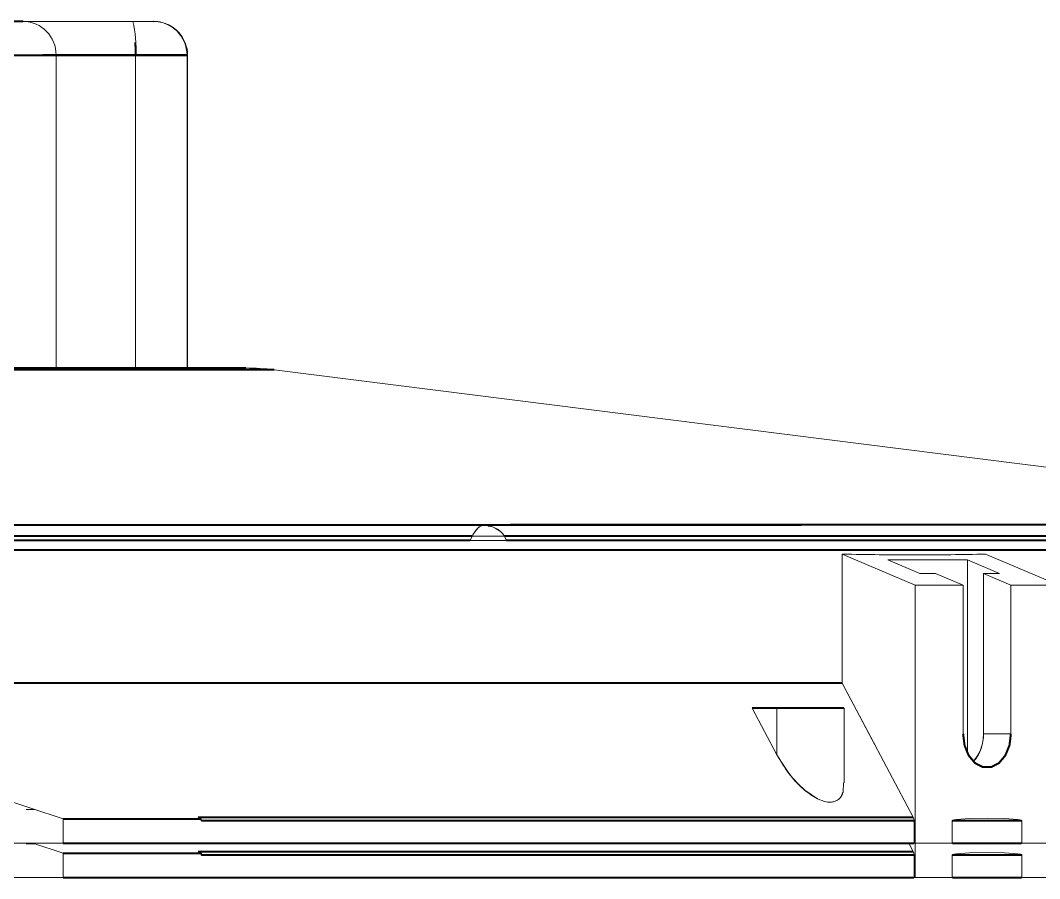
# Model space of a CAD drawing. Header units: millimetres. Extents: x -16985 to -606, y 2122 to 9380.
# Drawn here: x -1915.1 to -1824.6, y 7667 to 7743.2 of the extents above; entities that cross this region are included whole.
import ezdxf

# ---------------------------------------------------------------- set-up
doc = ezdxf.new("R2010")
doc.units = ezdxf.units.MM
doc.linetypes.add('K5LT_THIN', pattern=[0])

msp = doc.modelspace()

# ---------------------------------------------------------------- linework, layer by layer
at = {"color": 7, "linetype": 'K5LT_THIN', "lineweight": 18}
for p, q in [((-1914.797, 7743.12), (-1916.914, 7743.12)), ((-1916.914, 7743.12), (-1914.796, 7743.12)), ((-1905.084, 7743.121), (-1914.797, 7743.12)), ((-1914.257, 7743.12), (-1914.797, 7743.12)), ((-1914.796, 7743.12), (-1905.084, 7743.121)), ((-1914.796, 7743.12), (-1914.257, 7743.121)), ((-1914.257, 7743.121), (-1913.476, 7743.121)), ((-1913.476, 7743.12), (-1914.257, 7743.12)), ((-1912.471, 7743.121), (-1913.476, 7743.12)), ((-1913.476, 7743.121), (-1912.471, 7743.121)), ((-1911.266, 7743.121), (-1912.471, 7743.121)), ((-1912.471, 7743.121), (-1911.266, 7743.121)), ((-1909.89, 7743.121), (-1911.266, 7743.121)), ((-1911.266, 7743.121), (-1909.89, 7743.121)), ((-1908.377, 7743.121), (-1909.89, 7743.121)), ((-1909.89, 7743.121), (-1908.377, 7743.121)), ((-1906.762, 7743.121), (-1908.377, 7743.121)), ((-1908.377, 7743.121), (-1906.762, 7743.121)), ((-1905.084, 7743.121), (-1906.762, 7743.121)), ((-1906.762, 7743.121), (-1905.084, 7743.121)), ((-1903.26, 7743.122), (-1905.084, 7743.121)), ((-1905.084, 7743.121), (-1903.26, 7743.122)), ((-1905.084, 7743.121), (-1904.39, 7743.121)), ((-1904.39, 7743.121), (-1905.084, 7743.121)), ((-1904.39, 7743.121), (-1903.808, 7743.121)), ((-1903.808, 7743.121), (-1904.39, 7743.121)), ((-1903.808, 7743.121), (-1903.414, 7743.122)), ((-1903.414, 7743.121), (-1903.808, 7743.121)), ((-1903.414, 7743.122), (-1903.26, 7743.122)), ((-1903.26, 7743.122), (-1903.414, 7743.121)), ((-1904.822, 7740.121), (-1911.886, 7740.121)), ((-1911.883, 7712.335), (-1911.886, 7740.121)), ((-1911.886, 7740.121), (-1904.822, 7740.121)), ((-1904.822, 7740.121), (-1900.261, 7740.122)), ((-1900.261, 7740.122), (-1904.822, 7740.121)), ((-1904.822, 7740.121), (-1904.82, 7712.336)), ((-1900.259, 7712.336), (-1900.261, 7740.122)), ((-1900.261, 7740.122), (-1900.221, 7740.122)), ((-1900.218, 7712.336), (-1900.221, 7740.122)), ((-1914.125, 7712.335), (-1917.28, 7712.335)), ((-1917.28, 7712.335), (-1914.125, 7712.335)), ((-1915.308, 7712.335), (-1910.745, 7712.335)), ((-1911.883, 7712.335), (-1914.125, 7712.335)), ((-1911.491, 7712.335), (-1911.883, 7712.335)), ((-1911.883, 7712.335), (-1911.491, 7712.335)), ((-1910.745, 7712.336), (-1911.819, 7712.336)), ((-1911.491, 7712.335), (-1910.923, 7712.336)), ((-1910.923, 7712.335), (-1911.491, 7712.335)), ((-1910.923, 7712.336), (-1910.192, 7712.336)), ((-1910.192, 7712.335), (-1910.923, 7712.335)), ((-1910.745, 7712.335), (-1906.697, 7712.336)), ((-1907.765, 7712.336), (-1910.745, 7712.336)), ((-1909.316, 7712.336), (-1910.192, 7712.335)), ((-1910.192, 7712.336), (-1909.315, 7712.336)), ((-1908.315, 7712.336), (-1909.316, 7712.336)), ((-1909.315, 7712.336), (-1908.315, 7712.336)), ((-1907.215, 7712.336), (-1908.315, 7712.336)), ((-1908.315, 7712.336), (-1907.215, 7712.336)), ((-1906.04, 7712.336), (-1907.215, 7712.336)), ((-1907.215, 7712.336), (-1906.04, 7712.336)), ((-1906.697, 7712.336), (-1903.204, 7712.336)), ((-1904.82, 7712.336), (-1906.04, 7712.336)), ((-1906.04, 7712.336), (-1905.43, 7712.336)), ((-1903.204, 7712.336), (-1904.82, 7712.336)), ((-1903.93, 7712.336), (-1904.82, 7712.336)), ((-1904.82, 7712.336), (-1903.93, 7712.336)), ((-1903.084, 7712.336), (-1903.93, 7712.336)), ((-1903.93, 7712.336), (-1903.084, 7712.336)), ((-1903.204, 7712.336), (-1900.299, 7712.336)), ((-1901.969, 7712.336), (-1903.204, 7712.336)), ((-1902.309, 7712.336), (-1903.084, 7712.336)), ((-1903.084, 7712.336), (-1902.309, 7712.336)), ((-1901.63, 7712.336), (-1902.309, 7712.336)), ((-1902.309, 7712.336), (-1901.63, 7712.336)), ((-1901.069, 7712.336), (-1901.63, 7712.336)), ((-1901.63, 7712.336), (-1901.069, 7712.336)), ((-1900.645, 7712.336), (-1901.069, 7712.336)), ((-1901.069, 7712.336), (-1900.645, 7712.336)), ((-1900.372, 7712.336), (-1900.645, 7712.336)), ((-1900.645, 7712.336), (-1900.372, 7712.336)), ((-1900.259, 7712.336), (-1900.372, 7712.336)), ((-1900.299, 7712.336), (-1898.01, 7712.337)), ((-1898.01, 7712.337), (-1900.299, 7712.337)), ((-1898.01, 7712.337), (-1896.359, 7712.337)), ((-1896.359, 7712.337), (-1898.01, 7712.337)), ((-1895.362, 7712.337), (-1896.359, 7712.337)), ((-1896.359, 7712.337), (-1895.362, 7712.337)), ((-1895.028, 7712.337), (-1895.362, 7712.337)), ((-1895.362, 7712.337), (-1895.028, 7712.337)), ((-1894.52, 7712.33), (-1894.679, 7712.333)), ((-1783.641, 7698.414), (-1892.518, 7712.179)), ((-1874.687, 7697.823), (-1874.433, 7698.123)), ((-1874.433, 7698.123), (-1874.309, 7698.232)), ((-1874.039, 7698.332), (-1874.056, 7698.311)), ((-1874.045, 7698.307), (-1873.954, 7698.406)), ((-1874.024, 7698.351), (-1874.039, 7698.332)), ((-1874.039, 7698.333), (-1874.036, 7698.337)), ((-1874.004, 7698.372), (-1874.024, 7698.351)), ((-1873.681, 7698.371), (-1873.414, 7698.314)), ((-1873.615, 7698.337), (-1873.654, 7698.349)), ((-1873.537, 7698.311), (-1873.615, 7698.337)), ((-1873.609, 7698.335), (-1873.606, 7698.334)), ((-1873.506, 7698.298), (-1873.537, 7698.311)), ((-1873.517, 7698.304), (-1873.449, 7698.269)), ((-1873.414, 7698.314), (-1873.153, 7698.232)), ((-1873.153, 7698.232), (-1872.899, 7698.123)), ((-1872.899, 7698.123), (-1872.438, 7697.822)), ((-1874.953, 7697.412), (-1875.128, 7697.033)), ((-1875.128, 7697.033), (-1874.953, 7697.412)), ((-1875.124, 7697.027), (-1874.948, 7697.412)), ((-1875.124, 7697.027), (-1874.948, 7697.412)), ((-1874.953, 7697.412), (-1874.819, 7697.63)), ((-1874.948, 7697.412), (-1872.085, 7697.412)), ((-1874.819, 7697.63), (-1874.687, 7697.823)), ((-1872.438, 7697.822), (-1872.244, 7697.63)), ((-1872.244, 7697.63), (-1872.088, 7697.412)), ((-1871.915, 7697.033), (-1872.088, 7697.412)), ((-1872.088, 7697.412), (-1871.915, 7697.033)), ((-1872.085, 7697.412), (-1871.909, 7697.028)), ((-1872.085, 7697.412), (-1871.909, 7697.028)), ((-1875.131, 7697.034), (-1875.108, 7697.027)), ((-1875.124, 7697.027), (-1875.128, 7697.033)), ((-1875.128, 7697.033), (-1875.124, 7697.027)), ((-1871.909, 7697.028), (-1875.124, 7697.027)), ((-1871.909, 7697.028), (-1875.124, 7697.027)), ((-1871.911, 7697.035), (-1871.958, 7697.044)), ((-1871.935, 7697.021), (-1871.911, 7697.035)), ((-1842.093, 7684.354), (-1842.094, 7695.801)), ((-1842.094, 7695.801), (-1835.608, 7693.049)), ((-1842.093, 7684.354), (-1842.094, 7695.801)), ((-1829.366, 7695.802), (-1822.88, 7693.051)), ((-1830.977, 7695.285), (-1838.048, 7695.284)), ((-1838.048, 7695.284), (-1835.219, 7694.084)), ((-1830.977, 7695.285), (-1830.975, 7678.122)), ((-1828.148, 7694.085), (-1830.977, 7695.285)), ((-1833.805, 7694.085), (-1835.219, 7694.084)), ((-1833.805, 7694.085), (-1831.365, 7693.05)), ((-1827.123, 7693.05), (-1829.562, 7694.085)), ((-1829.562, 7694.085), (-1828.148, 7694.085)), ((-1829.561, 7679.843), (-1829.562, 7694.085)), ((-1835.608, 7693.049), (-1831.365, 7693.05)), ((-1835.606, 7670.127), (-1835.608, 7693.049)), ((-1835.608, 7693.049), (-1835.606, 7670.127)), ((-1831.365, 7693.05), (-1831.364, 7679.842)), ((-1827.123, 7693.05), (-1822.88, 7693.051)), ((-1827.122, 7679.843), (-1827.123, 7693.05)), ((-1835.791, 7672.426), (-1842.093, 7684.354)), ((-1839.05, 7678.594), (-1842.093, 7684.354)), ((-1844.674, 7682.127), (-1850.097, 7682.126)), ((-1850.097, 7682.126), (-1847.891, 7682.126)), ((-1847.891, 7677.972), (-1850.097, 7682.126)), ((-1847.891, 7682.126), (-1847.361, 7682.126)), ((-1847.891, 7682.126), (-1847.891, 7677.972)), ((-1847.361, 7682.126), (-1846.756, 7682.126)), ((-1846.802, 7682.126), (-1846.916, 7682.126)), ((-1846.916, 7682.126), (-1846.802, 7682.126)), ((-1846.477, 7682.126), (-1846.802, 7682.126)), ((-1846.802, 7682.126), (-1846.477, 7682.126)), ((-1846.756, 7682.126), (-1846.099, 7682.126)), ((-1845.99, 7682.126), (-1846.477, 7682.126)), ((-1846.477, 7682.126), (-1845.99, 7682.126)), ((-1846.099, 7682.126), (-1845.416, 7682.126)), ((-1845.416, 7682.126), (-1845.99, 7682.126)), ((-1845.99, 7682.126), (-1845.416, 7682.126)), ((-1845.744, 7682.126), (-1844.674, 7682.127)), ((-1845.416, 7682.126), (-1844.734, 7682.126)), ((-1845.416, 7682.126), (-1844.842, 7682.126)), ((-1844.842, 7682.126), (-1845.416, 7682.126)), ((-1844.842, 7682.126), (-1844.356, 7682.127)), ((-1844.356, 7682.127), (-1844.842, 7682.126)), ((-1844.734, 7682.126), (-1844.077, 7682.127)), ((-1842.942, 7682.127), (-1844.674, 7682.127)), ((-1844.356, 7682.127), (-1844.031, 7682.127)), ((-1844.031, 7682.127), (-1844.356, 7682.127)), ((-1844.077, 7682.127), (-1843.472, 7682.127)), ((-1844.031, 7682.127), (-1843.917, 7682.127)), ((-1843.917, 7682.127), (-1844.031, 7682.127)), ((-1843.472, 7682.127), (-1842.942, 7682.127)), ((-1842.942, 7682.127), (-1842.506, 7682.127)), ((-1842.506, 7682.127), (-1842.942, 7682.127)), ((-1842.506, 7682.127), (-1842.183, 7682.127)), ((-1842.183, 7682.127), (-1842.506, 7682.127)), ((-1842.183, 7682.127), (-1841.984, 7682.127)), ((-1841.984, 7682.127), (-1842.183, 7682.127)), ((-1841.984, 7682.127), (-1841.916, 7682.127)), ((-1841.916, 7682.127), (-1841.984, 7682.127)), ((-1841.916, 7675.493), (-1841.916, 7682.127)), ((-1831.364, 7679.842), (-1831.323, 7679.257)), ((-1831.323, 7679.257), (-1831.203, 7678.694)), ((-1829.59, 7679.348), (-1829.676, 7678.867)), ((-1829.561, 7679.843), (-1829.59, 7679.348)), ((-1829.561, 7679.843), (-1827.122, 7679.843)), ((-1827.283, 7678.695), (-1827.162, 7679.258)), ((-1827.162, 7679.258), (-1827.122, 7679.843)), ((-1831.203, 7678.694), (-1831.006, 7678.176)), ((-1831.006, 7678.176), (-1830.743, 7677.721)), ((-1829.817, 7678.413), (-1830.009, 7677.998)), ((-1829.676, 7678.867), (-1829.817, 7678.413)), ((-1827.743, 7677.722), (-1827.479, 7678.176)), ((-1827.479, 7678.176), (-1827.283, 7678.695)), ((-1830.743, 7677.721), (-1830.421, 7677.348)), ((-1830.247, 7677.633), (-1830.45, 7677.41)), ((-1830.421, 7677.348), (-1830.054, 7677.071)), ((-1830.009, 7677.998), (-1830.247, 7677.633)), ((-1828.431, 7677.071), (-1828.064, 7677.348)), ((-1828.064, 7677.348), (-1827.743, 7677.722)), ((-1924.125, 7676.521), (-1911.267, 7672.286)), ((-1924.125, 7676.521), (-1911.267, 7672.286)), ((-1830.054, 7677.071), (-1829.656, 7676.9)), ((-1829.656, 7676.9), (-1829.243, 7676.843)), ((-1829.243, 7676.843), (-1828.829, 7676.9)), ((-1828.829, 7676.9), (-1828.431, 7677.071)), ((-1842.025, 7674.648), (-1841.973, 7675.493)), ((-1845.416, 7674.824), (-1844.291, 7674.068)), ((-1913.905, 7673.12), (-1914.539, 7673.119)), ((-1914.501, 7673.119), (-1913.798, 7673.12)), ((-1911.267, 7672.286), (-1911.266, 7670.12)), ((-1899.094, 7672.307), (-1899.281, 7672.42)), ((-1899.281, 7672.42), (-1899.095, 7672.307)), ((-1898.99, 7672.287), (-1899.281, 7672.42)), ((-1898.99, 7672.121), (-1898.99, 7672.287)), ((-1835.791, 7672.426), (-1835.791, 7672.427)), ((-1835.739, 7672.285), (-1835.791, 7672.426)), ((-1835.721, 7672.127), (-1835.739, 7672.285)), ((-1835.721, 7670.127), (-1835.721, 7672.127)), ((-1832.332, 7672.128), (-1832.332, 7670.128)), ((-1831.958, 7672.234), (-1832.15, 7672.203)), ((-1831.958, 7672.234), (-1832.15, 7672.203)), ((-1831.57, 7672.273), (-1831.958, 7672.234)), ((-1831.57, 7672.273), (-1831.958, 7672.234)), ((-1830.795, 7672.318), (-1831.57, 7672.273)), ((-1830.795, 7672.318), (-1831.57, 7672.273)), ((-1829.242, 7672.346), (-1830.795, 7672.318)), ((-1829.242, 7672.346), (-1830.795, 7672.318)), ((-1827.69, 7672.318), (-1829.242, 7672.346)), ((-1827.69, 7672.318), (-1829.242, 7672.346)), ((-1826.914, 7672.274), (-1827.69, 7672.318)), ((-1826.914, 7672.274), (-1827.69, 7672.318)), ((-1826.527, 7672.234), (-1826.914, 7672.274)), ((-1826.527, 7672.234), (-1826.914, 7672.274)), ((-1826.334, 7672.204), (-1826.527, 7672.234)), ((-1826.334, 7672.204), (-1826.527, 7672.234)), ((-1826.152, 7670.128), (-1826.152, 7672.128)), ((-1911.266, 7670.12), (-2017.262, 7670.109)), ((-1911.266, 7670.12), (-2017.262, 7670.109)), ((-1913.904, 7670.071), (-1914.539, 7670.071)), ((-1914.5, 7670.071), (-1913.798, 7670.071)), ((-1913.944, 7670.12), (-1911.266, 7669.238)), ((-1913.944, 7670.12), (-1911.266, 7669.238)), ((-1890.688, 7670.122), (-1911.266, 7670.12)), ((-1906.723, 7670.122), (-1896.151, 7670.123)), ((-1906.718, 7670.122), (-1890.688, 7670.124)), ((-1891.229, 7670.124), (-1906.718, 7670.122)), ((-1906.718, 7670.12), (-1891.229, 7670.122)), ((-1896.151, 7670.121), (-1906.718, 7670.12)), ((-1896.151, 7670.123), (-1880.361, 7670.125)), ((-1880.361, 7670.123), (-1896.151, 7670.121)), ((-1876.301, 7670.125), (-1891.229, 7670.124)), ((-1891.229, 7670.122), (-1876.301, 7670.123)), ((-1890.688, 7670.124), (-1871.07, 7670.126)), ((-1871.07, 7670.124), (-1890.688, 7670.122)), ((-1880.361, 7670.125), (-1865.379, 7670.126)), ((-1865.379, 7670.124), (-1880.361, 7670.123)), ((-1862.047, 7670.126), (-1876.301, 7670.125)), ((-1876.301, 7670.123), (-1862.047, 7670.125)), ((-1871.07, 7670.126), (-1852.667, 7670.127)), ((-1852.667, 7670.126), (-1871.07, 7670.124)), ((-1865.379, 7670.126), (-1851.349, 7670.127)), ((-1851.349, 7670.126), (-1865.379, 7670.124)), ((-1853.279, 7670.127), (-1862.047, 7670.126)), ((-1862.047, 7670.125), (-1848.578, 7670.126)), ((-1835.721, 7670.127), (-1852.667, 7670.126)), ((-1838.407, 7670.127), (-1851.349, 7670.126)), ((-1848.578, 7670.126), (-1835.997, 7670.127)), ((-1835.606, 7670.127), (-1838.407, 7670.127)), ((-1835.791, 7669.378), (-1836.187, 7670.127)), ((-1835.791, 7669.378), (-1836.186, 7670.127)), ((-1835.997, 7670.127), (-1835.606, 7670.127)), ((-1835.606, 7670.127), (-1835.721, 7670.127)), ((-1835.606, 7670.127), (-1835.721, 7670.127)), ((-1832.332, 7670.128), (-1835.606, 7670.127)), ((-1832.332, 7670.128), (-1835.606, 7670.127)), ((-1835.606, 7667.079), (-1835.606, 7670.127)), ((-1826.152, 7670.128), (-1832.332, 7670.128)), ((-1832.332, 7670.128), (-1826.152, 7670.128)), ((-1826.677, 7670.128), (-1832.329, 7670.128)), ((-1822.878, 7670.129), (-1826.152, 7670.128)), ((-1822.878, 7670.129), (-1826.152, 7670.128)), ((-1911.266, 7669.238), (-1911.266, 7667.072)), ((-1899.094, 7669.258), (-1899.28, 7669.372)), ((-1899.28, 7669.372), (-1899.094, 7669.259)), ((-1898.989, 7669.239), (-1899.28, 7669.372)), ((-1898.989, 7669.073), (-1898.989, 7669.239)), ((-1835.738, 7669.237), (-1835.791, 7669.378)), ((-1835.72, 7669.079), (-1835.738, 7669.237)), ((-1831.957, 7669.186), (-1832.15, 7669.155)), ((-1831.957, 7669.186), (-1832.15, 7669.155)), ((-1831.57, 7669.225), (-1831.957, 7669.186)), ((-1831.57, 7669.225), (-1831.957, 7669.186)), ((-1830.794, 7669.269), (-1831.57, 7669.225)), ((-1830.794, 7669.269), (-1831.57, 7669.225)), ((-1829.242, 7669.298), (-1830.794, 7669.269)), ((-1829.242, 7669.298), (-1830.794, 7669.269)), ((-1827.69, 7669.27), (-1829.242, 7669.298)), ((-1827.69, 7669.27), (-1829.242, 7669.298)), ((-1826.914, 7669.226), (-1827.69, 7669.27)), ((-1826.914, 7669.226), (-1827.69, 7669.27)), ((-1826.527, 7669.186), (-1826.914, 7669.226)), ((-1826.527, 7669.186), (-1826.914, 7669.226)), ((-1826.334, 7669.156), (-1826.527, 7669.186)), ((-1826.334, 7669.156), (-1826.527, 7669.186)), ((-1835.72, 7667.079), (-1835.72, 7669.079)), ((-1832.332, 7669.08), (-1832.332, 7667.08)), ((-1826.151, 7667.08), (-1826.152, 7669.08)), ((-1911.266, 7667.072), (-2017.261, 7667.061)), ((-1911.266, 7667.072), (-2017.261, 7667.061)), ((-1890.688, 7667.074), (-1911.266, 7667.072)), ((-1906.722, 7667.074), (-1896.15, 7667.075)), ((-1906.718, 7667.074), (-1890.688, 7667.076)), ((-1891.229, 7667.076), (-1906.718, 7667.074)), ((-1906.718, 7667.072), (-1891.229, 7667.074)), ((-1896.15, 7667.073), (-1906.718, 7667.072)), ((-1896.15, 7667.075), (-1880.36, 7667.076)), ((-1880.36, 7667.075), (-1896.15, 7667.073)), ((-1876.3, 7667.077), (-1891.229, 7667.076)), ((-1891.229, 7667.074), (-1876.3, 7667.075)), ((-1890.688, 7667.076), (-1871.07, 7667.077)), ((-1871.07, 7667.076), (-1890.688, 7667.074)), ((-1880.36, 7667.076), (-1865.378, 7667.078)), ((-1865.378, 7667.076), (-1880.36, 7667.075)), ((-1862.047, 7667.078), (-1876.3, 7667.077)), ((-1876.3, 7667.075), (-1862.047, 7667.077)), ((-1871.07, 7667.077), (-1852.667, 7667.079)), ((-1852.667, 7667.078), (-1871.07, 7667.076)), ((-1865.378, 7667.078), (-1851.349, 7667.079)), ((-1851.349, 7667.078), (-1865.378, 7667.076)), ((-1853.278, 7667.079), (-1862.047, 7667.078)), ((-1862.047, 7667.077), (-1848.578, 7667.078)), ((-1835.72, 7667.079), (-1852.667, 7667.078)), ((-1838.407, 7667.079), (-1851.349, 7667.078)), ((-1848.578, 7667.078), (-1835.997, 7667.079)), ((-1835.606, 7667.079), (-1838.407, 7667.079)), ((-1835.997, 7667.079), (-1835.606, 7667.079)), ((-1835.606, 7667.079), (-1835.72, 7667.079)), ((-1835.606, 7667.079), (-1835.72, 7667.079)), ((-1832.332, 7667.08), (-1835.606, 7667.079)), ((-1832.332, 7667.08), (-1835.606, 7667.079)), ((-1826.151, 7667.08), (-1832.332, 7667.08)), ((-1832.332, 7667.08), (-1826.151, 7667.08)), ((-1826.676, 7667.08), (-1832.328, 7667.08)), ((-1822.878, 7667.081), (-1826.151, 7667.08)), ((-1822.878, 7667.081), (-1826.151, 7667.08))]:
    msp.add_line(p, q, dxfattribs=at)
at = {"color": 7, "linetype": 'K5LT_THIN', "const_width": 0.18}
for points in [[(-1914.797, 7743.12), (-1915.995, 7743.12), (-1917.527, 7743.12), (-1919.381, 7743.12), (-1921.546, 7743.12), (-1924.005, 7743.119), (-1926.742, 7743.119), (-1929.738, 7743.119), (-1932.973, 7743.118), (-1936.423, 7743.118), (-1940.066, 7743.118), (-1943.876, 7743.117), (-1947.827, 7743.117), (-1951.891, 7743.117)], [(-1944.087, 7743.118), (-1943.875, 7743.118), (-1940.066, 7743.118), (-1936.423, 7743.119), (-1932.972, 7743.119), (-1929.738, 7743.119), (-1926.741, 7743.119), (-1924.004, 7743.12), (-1921.545, 7743.12), (-1919.381, 7743.12), (-1917.527, 7743.12), (-1915.995, 7743.12), (-1914.796, 7743.12)], [(-1903.26, 7743.122), (-1903.243, 7743.122), (-1903.231, 7743.122), (-1903.223, 7743.122), (-1903.221, 7743.122), (-1903.223, 7743.122), (-1903.231, 7743.122), (-1903.243, 7743.122), (-1903.26, 7743.122)], [(-1904.842, 7741.252), (-1904.827, 7740.707), (-1904.822, 7740.121)], [(-1911.886, 7740.121), (-1913.155, 7740.12), (-1914.777, 7740.12), (-1916.74, 7740.12), (-1919.032, 7740.12), (-1921.636, 7740.12), (-1924.534, 7740.119), (-1927.707, 7740.119), (-1931.131, 7740.119), (-1934.785, 7740.118), (-1938.642, 7740.118), (-1942.676, 7740.117), (-1946.859, 7740.117), (-1951.163, 7740.117)], [(-1951.163, 7740.117), (-1946.859, 7740.117), (-1942.676, 7740.117), (-1938.642, 7740.118), (-1934.785, 7740.118), (-1931.131, 7740.119), (-1927.707, 7740.119), (-1924.534, 7740.119), (-1921.636, 7740.12), (-1919.032, 7740.12), (-1916.74, 7740.12), (-1914.777, 7740.12), (-1913.155, 7740.12), (-1911.886, 7740.121)], [(-1911.886, 7740.121), (-1911.494, 7740.121), (-1910.925, 7740.121), (-1910.194, 7740.121), (-1909.318, 7740.121), (-1908.318, 7740.121), (-1907.217, 7740.121), (-1906.043, 7740.121), (-1904.822, 7740.121)], [(-1904.822, 7740.121), (-1906.043, 7740.121), (-1907.217, 7740.121), (-1908.318, 7740.121), (-1909.318, 7740.121), (-1910.194, 7740.121), (-1910.925, 7740.121), (-1911.494, 7740.121), (-1911.886, 7740.121)], [(-1900.261, 7740.122), (-1900.375, 7740.122), (-1900.648, 7740.122), (-1901.072, 7740.122), (-1901.632, 7740.122), (-1902.311, 7740.122), (-1903.087, 7740.122), (-1903.933, 7740.121), (-1904.822, 7740.121)], [(-1904.822, 7740.121), (-1903.933, 7740.121), (-1903.087, 7740.122), (-1902.311, 7740.122), (-1901.632, 7740.122), (-1901.072, 7740.122), (-1900.648, 7740.122), (-1900.375, 7740.122), (-1900.261, 7740.122)], [(-1900.261, 7740.122), (-1900.244, 7740.122), (-1900.231, 7740.122), (-1900.223, 7740.122), (-1900.221, 7740.122)], [(-1895.028, 7712.337), (-1895.205, 7712.337), (-1895.733, 7712.337), (-1896.611, 7712.337), (-1897.833, 7712.337), (-1899.394, 7712.336), (-1901.285, 7712.336), (-1903.498, 7712.336), (-1906.02, 7712.336), (-1908.839, 7712.335), (-1911.94, 7712.335), (-1915.308, 7712.335), (-1918.926, 7712.334), (-1922.774, 7712.334), (-1926.834, 7712.334), (-1931.085, 7712.333), (-1935.505, 7712.333), (-1940.071, 7712.332), (-1944.761, 7712.332), (-1949.55, 7712.331), (-1954.414, 7712.331), (-1959.329, 7712.33), (-1964.268, 7712.33)], [(-1964.268, 7712.172), (-1959.149, 7712.172), (-1954.057, 7712.173), (-1949.016, 7712.173), (-1944.054, 7712.174), (-1939.194, 7712.174), (-1934.462, 7712.175), (-1929.882, 7712.175), (-1925.477, 7712.176), (-1921.27, 7712.176), (-1917.282, 7712.176), (-1913.533, 7712.177), (-1910.043, 7712.177), (-1906.829, 7712.177), (-1903.908, 7712.178), (-1901.294, 7712.178), (-1899.002, 7712.178), (-1897.042, 7712.178), (-1895.424, 7712.179), (-1894.157, 7712.179), (-1893.248, 7712.179), (-1892.701, 7712.179), (-1892.518, 7712.179)], [(-1892.518, 7712.179), (-1892.701, 7712.179), (-1893.248, 7712.179), (-1894.157, 7712.179), (-1895.424, 7712.179), (-1897.042, 7712.178), (-1899.002, 7712.178), (-1901.294, 7712.178), (-1903.908, 7712.178), (-1906.829, 7712.177), (-1910.043, 7712.177), (-1913.533, 7712.177), (-1917.282, 7712.176), (-1921.27, 7712.176), (-1925.477, 7712.176), (-1929.882, 7712.175), (-1934.462, 7712.175), (-1939.194, 7712.174), (-1944.054, 7712.174), (-1949.016, 7712.173), (-1954.057, 7712.173), (-1959.149, 7712.172), (-1964.268, 7712.172)], [(-1951.16, 7712.331), (-1946.857, 7712.332), (-1942.674, 7712.332), (-1938.639, 7712.332), (-1934.782, 7712.333), (-1931.129, 7712.333), (-1927.704, 7712.334), (-1924.531, 7712.334), (-1921.633, 7712.334), (-1919.029, 7712.335), (-1916.738, 7712.335), (-1914.774, 7712.335), (-1913.152, 7712.335), (-1911.883, 7712.335)], [(-1904.82, 7712.336), (-1906.04, 7712.336), (-1907.215, 7712.336), (-1908.315, 7712.336), (-1909.316, 7712.336), (-1910.192, 7712.335), (-1910.923, 7712.335), (-1911.491, 7712.335), (-1911.883, 7712.335)], [(-1904.82, 7712.336), (-1903.93, 7712.336), (-1903.084, 7712.336), (-1902.309, 7712.336), (-1901.63, 7712.336), (-1901.069, 7712.336), (-1900.645, 7712.336), (-1900.372, 7712.336), (-1900.259, 7712.336)], [(-1900.259, 7712.337), (-1899.394, 7712.337), (-1897.833, 7712.337), (-1896.611, 7712.337), (-1895.733, 7712.337), (-1895.205, 7712.337), (-1895.028, 7712.337)], [(-1900.259, 7712.336), (-1900.241, 7712.336), (-1900.228, 7712.336), (-1900.221, 7712.336), (-1900.218, 7712.336)], [(-1968.263, 7698.395), (-1960.271, 7698.395), (-1952.287, 7698.396), (-1944.327, 7698.397), (-1936.405, 7698.398), (-1928.539, 7698.398), (-1920.742, 7698.399), (-1913.03, 7698.4), (-1905.419, 7698.401), (-1897.923, 7698.402), (-1890.556, 7698.402), (-1883.334, 7698.403), (-1876.271, 7698.404), (-1869.38, 7698.404), (-1862.674, 7698.405), (-1856.167, 7698.406), (-1849.872, 7698.406), (-1843.801, 7698.407), (-1837.966, 7698.408), (-1832.378, 7698.408), (-1827.048, 7698.409), (-1821.987, 7698.409)], [(-1873.954, 7698.404), (-1881.499, 7698.403), (-1889.232, 7698.402), (-1897.135, 7698.402), (-1905.19, 7698.401), (-1913.379, 7698.4), (-1921.683, 7698.399), (-1930.083, 7698.398), (-1938.561, 7698.397), (-1947.097, 7698.397), (-1955.672, 7698.396), (-1964.267, 7698.395)], [(-1807.84, 7698.411), (-1812.315, 7698.41), (-1817.133, 7698.41), (-1822.285, 7698.409), (-1827.759, 7698.409), (-1833.542, 7698.408), (-1839.621, 7698.407), (-1845.982, 7698.407), (-1852.611, 7698.406), (-1859.494, 7698.405), (-1866.613, 7698.405), (-1873.954, 7698.404)], [(-1875.049, 7697.413), (-1881.888, 7697.413), (-1889.445, 7697.412), (-1897.162, 7697.411), (-1905.022, 7697.411), (-1913.008, 7697.41), (-1921.104, 7697.409), (-1929.292, 7697.408), (-1937.554, 7697.407), (-1945.874, 7697.407), (-1954.233, 7697.406), (-1962.613, 7697.405)], [(-1962.613, 7697.405), (-1954.233, 7697.406), (-1945.874, 7697.407), (-1937.554, 7697.407), (-1929.292, 7697.408), (-1921.104, 7697.409), (-1913.008, 7697.41), (-1905.022, 7697.411), (-1897.162, 7697.411), (-1889.445, 7697.412), (-1881.888, 7697.413), (-1874.955, 7697.413)], [(-1962.613, 7697.403), (-1954.279, 7697.404), (-1945.967, 7697.405), (-1937.693, 7697.405), (-1929.475, 7697.406), (-1921.33, 7697.407), (-1913.276, 7697.408), (-1905.33, 7697.409), (-1897.508, 7697.409), (-1889.827, 7697.41), (-1882.304, 7697.411), (-1874.953, 7697.412)], [(-1874.953, 7697.412), (-1882.304, 7697.411), (-1889.827, 7697.41), (-1897.508, 7697.409), (-1905.33, 7697.409), (-1913.276, 7697.408), (-1921.33, 7697.407), (-1929.475, 7697.406), (-1937.693, 7697.405), (-1945.967, 7697.405), (-1954.279, 7697.404), (-1962.613, 7697.403)], [(-1872.088, 7697.412), (-1865.005, 7697.413), (-1858.131, 7697.413), (-1851.481, 7697.414), (-1845.069, 7697.415), (-1838.908, 7697.415), (-1833.013, 7697.416), (-1827.394, 7697.417), (-1822.064, 7697.417), (-1817.034, 7697.418), (-1812.315, 7697.418), (-1807.916, 7697.419)], [(-1807.916, 7697.419), (-1812.315, 7697.418), (-1817.034, 7697.418), (-1822.064, 7697.417), (-1827.394, 7697.417), (-1833.013, 7697.416), (-1838.908, 7697.415), (-1845.069, 7697.415), (-1851.481, 7697.414), (-1858.131, 7697.413), (-1865.005, 7697.413), (-1872.088, 7697.412)], [(-1808.012, 7697.42), (-1812.34, 7697.419), (-1817.089, 7697.419), (-1822.151, 7697.418), (-1827.516, 7697.418), (-1833.174, 7697.417), (-1839.111, 7697.417), (-1845.315, 7697.416), (-1851.773, 7697.416), (-1858.471, 7697.415), (-1865.395, 7697.414), (-1871.968, 7697.414)], [(-1871.965, 7697.414), (-1865.395, 7697.414), (-1858.471, 7697.415), (-1851.773, 7697.416), (-1845.315, 7697.416), (-1839.111, 7697.417), (-1833.174, 7697.417), (-1827.516, 7697.418), (-1822.151, 7697.418), (-1817.089, 7697.419), (-1812.34, 7697.419), (-1808.014, 7697.42)], [(-1964.266, 7696.16), (-1956.148, 7696.161), (-1948.045, 7696.161), (-1939.975, 7696.162), (-1931.953, 7696.163), (-1923.996, 7696.164), (-1916.118, 7696.165), (-1908.337, 7696.165), (-1900.667, 7696.166), (-1893.123, 7696.167), (-1885.721, 7696.167), (-1878.476, 7696.168), (-1871.401, 7696.169), (-1864.511, 7696.169), (-1857.82, 7696.17), (-1851.341, 7696.171), (-1845.086, 7696.171), (-1839.069, 7696.172), (-1833.301, 7696.172), (-1827.794, 7696.173), (-1822.558, 7696.173)], [(-1964.266, 7696.158), (-1956.148, 7696.159), (-1948.045, 7696.16), (-1939.975, 7696.16), (-1931.953, 7696.161), (-1923.996, 7696.162), (-1916.118, 7696.163), (-1908.337, 7696.163), (-1900.667, 7696.164), (-1893.123, 7696.165), (-1885.721, 7696.166), (-1878.476, 7696.166), (-1871.401, 7696.167), (-1864.511, 7696.168), (-1857.82, 7696.169), (-1851.341, 7696.169), (-1845.086, 7696.17), (-1839.069, 7696.17), (-1833.301, 7696.171), (-1827.794, 7696.172), (-1822.558, 7696.172)], [(-1822.558, 7696.172), (-1827.794, 7696.172), (-1833.301, 7696.171), (-1839.069, 7696.17), (-1845.086, 7696.17), (-1851.341, 7696.169), (-1857.82, 7696.169), (-1864.511, 7696.168), (-1871.401, 7696.167), (-1878.476, 7696.166), (-1885.721, 7696.166), (-1893.123, 7696.165), (-1900.667, 7696.164), (-1908.337, 7696.163), (-1916.118, 7696.163), (-1923.996, 7696.162), (-1931.953, 7696.161), (-1939.975, 7696.16), (-1948.045, 7696.16), (-1956.148, 7696.159), (-1964.266, 7696.158)], [(-1875.128, 7697.033), (-1882.45, 7697.032), (-1889.944, 7697.031), (-1897.593, 7697.031), (-1905.382, 7697.03), (-1913.294, 7697.029), (-1921.312, 7697.028), (-1929.421, 7697.027), (-1937.602, 7697.027), (-1945.839, 7697.026), (-1954.115, 7697.025), (-1962.412, 7697.024)], [(-1962.412, 7697.024), (-1954.115, 7697.025), (-1945.839, 7697.026), (-1937.602, 7697.027), (-1929.421, 7697.027), (-1921.312, 7697.028), (-1913.294, 7697.029), (-1905.382, 7697.03), (-1897.593, 7697.031), (-1889.944, 7697.031), (-1882.45, 7697.032), (-1875.128, 7697.033)], [(-1808.019, 7697.04), (-1812.405, 7697.039), (-1817.109, 7697.039), (-1822.121, 7697.038), (-1827.43, 7697.038), (-1833.025, 7697.037), (-1838.895, 7697.036), (-1845.028, 7697.036), (-1851.409, 7697.035), (-1858.027, 7697.035), (-1864.867, 7697.034), (-1871.915, 7697.033)], [(-1871.915, 7697.033), (-1864.867, 7697.034), (-1858.027, 7697.035), (-1851.409, 7697.035), (-1845.028, 7697.036), (-1838.895, 7697.036), (-1833.025, 7697.037), (-1827.43, 7697.038), (-1822.121, 7697.038), (-1817.109, 7697.039), (-1812.405, 7697.039), (-1808.019, 7697.04)], [(-1964.265, 7684.342), (-1955.897, 7684.343), (-1947.547, 7684.344), (-1939.231, 7684.344), (-1930.969, 7684.345), (-1922.777, 7684.346), (-1914.673, 7684.347), (-1906.674, 7684.348), (-1898.797, 7684.348), (-1891.058, 7684.349), (-1883.474, 7684.35), (-1876.061, 7684.351), (-1868.835, 7684.351), (-1861.81, 7684.352), (-1855.002, 7684.353), (-1848.425, 7684.353), (-1842.093, 7684.354)], [(-1842.093, 7684.354), (-1848.425, 7684.353), (-1855.002, 7684.353), (-1861.81, 7684.352), (-1868.835, 7684.351), (-1876.061, 7684.351), (-1883.474, 7684.35), (-1891.058, 7684.349), (-1898.797, 7684.348), (-1906.674, 7684.348), (-1914.673, 7684.347), (-1922.777, 7684.346), (-1930.969, 7684.345), (-1939.231, 7684.344), (-1947.547, 7684.344), (-1955.897, 7684.343), (-1964.265, 7684.342)], [(-1850.097, 7682.126), (-1849.41, 7682.126), (-1848.726, 7682.126), (-1848.044, 7682.126), (-1847.364, 7682.126), (-1846.839, 7682.126)], [(-1842.942, 7682.127), (-1842.244, 7682.127), (-1841.93, 7682.127), (-1842.036, 7682.127), (-1842.549, 7682.127), (-1843.409, 7682.127), (-1844.511, 7682.126), (-1845.721, 7682.126), (-1846.896, 7682.126), (-1847.891, 7682.126)], [(-1845.995, 7682.126), (-1846.477, 7682.126), (-1846.802, 7682.126), (-1846.916, 7682.126), (-1846.802, 7682.126), (-1846.477, 7682.126), (-1845.99, 7682.126), (-1845.416, 7682.126)], [(-1845.416, 7682.126), (-1844.842, 7682.126), (-1844.356, 7682.127), (-1844.031, 7682.127), (-1843.916, 7682.127), (-1844.031, 7682.127), (-1844.356, 7682.127), (-1844.842, 7682.126), (-1844.88, 7682.126)], [(-1827.122, 7679.843), (-1827.249, 7678.817), (-1827.618, 7677.915), (-1828.182, 7677.245), (-1828.874, 7676.888), (-1829.611, 7676.888), (-1830.303, 7677.245), (-1830.868, 7677.914), (-1831.236, 7678.816), (-1831.364, 7679.842)], [(-1898.99, 7672.287), (-1900.509, 7672.287), (-1902.033, 7672.287), (-1903.562, 7672.287), (-1905.094, 7672.286), (-1906.631, 7672.286), (-1908.172, 7672.286), (-1909.718, 7672.286), (-1911.267, 7672.286)], [(-1911.267, 7672.286), (-1909.718, 7672.286), (-1908.172, 7672.286), (-1906.631, 7672.286), (-1905.094, 7672.286), (-1903.562, 7672.287), (-1902.033, 7672.287), (-1900.509, 7672.287), (-1898.99, 7672.287)], [(-1835.791, 7672.426), (-1842.043, 7672.426), (-1848.525, 7672.425), (-1855.226, 7672.424), (-1862.132, 7672.424), (-1869.231, 7672.423), (-1876.51, 7672.422), (-1883.953, 7672.422), (-1891.548, 7672.421), (-1899.281, 7672.42)], [(-1899.281, 7672.42), (-1891.548, 7672.421), (-1883.953, 7672.422), (-1876.51, 7672.422), (-1869.231, 7672.423), (-1862.132, 7672.424), (-1855.226, 7672.424), (-1848.525, 7672.425), (-1842.043, 7672.426), (-1835.791, 7672.426)], [(-1835.721, 7672.127), (-1841.953, 7672.127), (-1848.414, 7672.126), (-1855.092, 7672.125), (-1861.974, 7672.125), (-1869.048, 7672.124), (-1876.301, 7672.123), (-1883.717, 7672.123), (-1891.285, 7672.122), (-1898.99, 7672.121)], [(-1898.99, 7672.121), (-1891.285, 7672.122), (-1883.717, 7672.123), (-1876.301, 7672.123), (-1869.048, 7672.124), (-1861.974, 7672.125), (-1855.092, 7672.125), (-1848.414, 7672.126), (-1841.953, 7672.127), (-1835.721, 7672.127)], [(-1826.152, 7672.128), (-1826.909, 7672.128), (-1827.67, 7672.128), (-1828.436, 7672.128), (-1829.207, 7672.128), (-1829.982, 7672.128), (-1830.761, 7672.128), (-1831.544, 7672.128), (-1832.332, 7672.128)], [(-1832.332, 7672.128), (-1831.544, 7672.128), (-1830.761, 7672.128), (-1829.982, 7672.128), (-1829.207, 7672.128), (-1828.436, 7672.128), (-1827.67, 7672.128), (-1826.909, 7672.128), (-1826.152, 7672.128)], [(-1911.266, 7670.12), (-1902.937, 7670.121), (-1894.736, 7670.121), (-1886.679, 7670.122), (-1878.785, 7670.123), (-1871.07, 7670.124), (-1863.549, 7670.125), (-1856.239, 7670.125), (-1849.154, 7670.126), (-1842.31, 7670.127), (-1835.721, 7670.127)], [(-1832.332, 7670.128), (-1831.544, 7670.128), (-1830.761, 7670.128), (-1829.981, 7670.128), (-1829.207, 7670.128), (-1828.436, 7670.128), (-1827.67, 7670.128), (-1826.909, 7670.128), (-1826.152, 7670.128)], [(-1898.989, 7669.239), (-1900.509, 7669.239), (-1902.033, 7669.239), (-1903.561, 7669.238), (-1905.094, 7669.238), (-1906.631, 7669.238), (-1908.172, 7669.238), (-1909.717, 7669.238), (-1911.266, 7669.238)], [(-1911.266, 7669.238), (-1909.717, 7669.238), (-1908.172, 7669.238), (-1906.631, 7669.238), (-1905.094, 7669.238), (-1903.561, 7669.238), (-1902.033, 7669.239), (-1900.509, 7669.239), (-1898.989, 7669.239)], [(-1835.791, 7669.378), (-1842.043, 7669.378), (-1848.525, 7669.377), (-1855.226, 7669.376), (-1862.132, 7669.376), (-1869.231, 7669.375), (-1876.509, 7669.374), (-1883.953, 7669.373), (-1891.548, 7669.373), (-1899.28, 7669.372)], [(-1899.28, 7669.372), (-1891.548, 7669.373), (-1883.953, 7669.373), (-1876.509, 7669.374), (-1869.231, 7669.375), (-1862.132, 7669.376), (-1855.226, 7669.376), (-1848.525, 7669.377), (-1842.043, 7669.378), (-1835.791, 7669.378)], [(-1835.72, 7669.079), (-1841.952, 7669.079), (-1848.414, 7669.078), (-1855.092, 7669.077), (-1861.974, 7669.077), (-1869.048, 7669.076), (-1876.3, 7669.075), (-1883.717, 7669.074), (-1891.285, 7669.074), (-1898.989, 7669.073)], [(-1898.989, 7669.073), (-1891.285, 7669.074), (-1883.717, 7669.074), (-1876.3, 7669.075), (-1869.048, 7669.076), (-1861.974, 7669.077), (-1855.092, 7669.077), (-1848.414, 7669.078), (-1841.952, 7669.079), (-1835.72, 7669.079)], [(-1826.152, 7669.08), (-1826.909, 7669.08), (-1827.67, 7669.08), (-1828.436, 7669.08), (-1829.206, 7669.08), (-1829.981, 7669.08), (-1830.76, 7669.08), (-1831.544, 7669.08), (-1832.332, 7669.08)], [(-1832.332, 7669.08), (-1831.544, 7669.08), (-1830.76, 7669.08), (-1829.981, 7669.08), (-1829.206, 7669.08), (-1828.436, 7669.08), (-1827.67, 7669.08), (-1826.909, 7669.08), (-1826.152, 7669.08)], [(-1911.266, 7667.072), (-1902.937, 7667.072), (-1894.735, 7667.073), (-1886.679, 7667.074), (-1878.785, 7667.075), (-1871.07, 7667.076), (-1863.549, 7667.076), (-1856.239, 7667.077), (-1849.154, 7667.078), (-1842.31, 7667.079), (-1835.72, 7667.079)], [(-1832.332, 7667.08), (-1831.544, 7667.08), (-1830.76, 7667.08), (-1829.981, 7667.08), (-1829.206, 7667.08), (-1828.436, 7667.08), (-1827.67, 7667.08), (-1826.908, 7667.08), (-1826.151, 7667.08)]]:
    msp.add_lwpolyline(points, dxfattribs=at)
at = {"color": 7, "linetype": 'K5LT_THIN', "lineweight": 18}
for centre, radius, start, end in [((-1914.842, 7740.165), 2.956, 359.14892, 89.1224), ((-1913.626, 7740.865), 8.835, 355.17303, 14.79775), ((-1903.26, 7740.122), 2.999, 359.98747, 89.98744), ((-1895.026, 7692.337), 20, 82.79421, 90.0056), ((-1833.044, 7679.726), 3.485, 318.5873, 1.92657)]:
    msp.add_arc(centre, radius, start, end, dxfattribs=at)
for points, knots in [([(-1900.235, 7740.119), (-1900.23, 7740.154), (-1900.183, 7740.503), (-1900.362, 7741.122), (-1900.725, 7741.845), (-1901.195, 7742.365), (-1901.682, 7742.717), (-1902.144, 7742.935), (-1902.541, 7743.051), (-1902.849, 7743.102), (-1903.047, 7743.118), (-1903.153, 7743.121), (-1903.188, 7743.121), (-1903.198, 7743.121), (-1903.205, 7743.121), (-1903.211, 7743.122), (-1903.218, 7743.122), (-1903.222, 7743.122), (-1903.232, 7743.122), (-1903.251, 7743.122), (-1903.259, 7743.122)], [0, 0, 0, 0, 0.015491, 0.154702, 0.270693, 0.371242, 0.458806, 0.533532, 0.594525, 0.640357, 0.66999, 0.682618, 0.685565, 0.687535, 0.689745, 0.693411, 0.701855, 0.733051, 0.889052, 1, 1, 1, 1]), ([(-1873.954, 7698.404), (-1874.112, 7698.34), (-1874.348, 7698.244), (-1874.685, 7697.843), (-1874.864, 7697.555), (-1874.953, 7697.412)], [0, 0, 0, 0, 0.500187, 0.750701, 1, 1, 1, 1]), ([(-1873.954, 7698.404), (-1874.111, 7698.34), (-1874.356, 7698.241), (-1874.69, 7697.831), (-1874.868, 7697.541), (-1874.948, 7697.412)], [0, 0, 0, 0, 0.498684, 0.77529, 1, 1, 1, 1]), ([(-1874.948, 7697.412), (-1874.86, 7697.556), (-1874.682, 7697.844), (-1874.347, 7698.244), (-1874.111, 7698.34), (-1873.954, 7698.404)], [0, 0, 0, 0, 0.250024, 0.500974, 1, 1, 1, 1]), ([(-1873.954, 7698.406), (-1873.811, 7698.389), (-1873.65, 7698.37), (-1873.506, 7698.289), (-1873.49, 7698.28)], [0, 0, 0, 0, 0.886937, 1, 1, 1, 1]), ([(-1872.088, 7697.412), (-1872.196, 7697.556), (-1872.412, 7697.844), (-1873.048, 7698.244), (-1873.592, 7698.34), (-1873.954, 7698.404)], [0, 0, 0, 0, 0.250015, 0.500939, 1, 1, 1, 1]), ([(-1873.954, 7698.404), (-1873.591, 7698.34), (-1873.046, 7698.244), (-1872.41, 7697.843), (-1872.193, 7697.555), (-1872.085, 7697.412)], [0, 0, 0, 0, 0.500225, 0.750729, 1, 1, 1, 1]), ([(-1872.085, 7697.412), (-1872.181, 7697.542), (-1872.395, 7697.833), (-1872.874, 7698.127), (-1873.276, 7698.296), (-1873.503, 7698.33), (-1873.549, 7698.337)], [0, 0, 0, 0, 0.275294, 0.614366, 0.922112, 1, 1, 1, 1]), ([(-1842.094, 7695.801), (-1839.894, 7695.767), (-1835.494, 7695.701), (-1831.409, 7695.768), (-1829.366, 7695.802)], [0, 0, 0, 0, 0.5, 1, 1, 1, 1]), ([(-1844.291, 7674.068), (-1844.682, 7674.309), (-1845.464, 7674.79), (-1846.769, 7676.135), (-1847.442, 7677.238), (-1847.891, 7677.972)], [0, 0, 0, 0, 0.250964, 0.501301, 1, 1, 1, 1]), ([(-1847.891, 7677.972), (-1847.568, 7677.412), (-1846.922, 7676.291), (-1845.918, 7675.313), (-1845.416, 7674.824)], [0, 0, 0, 0, 0.500039, 1, 1, 1, 1]), ([(-1842.025, 7674.648), (-1842.099, 7674.463), (-1842.248, 7674.094), (-1842.611, 7673.912), (-1842.793, 7673.821)], [0, 0, 0, 0, 0.499417, 1, 1, 1, 1]), ([(-1842.793, 7673.821), (-1842.623, 7673.904), (-1842.256, 7674.081), (-1842.106, 7674.45), (-1842.025, 7674.648)], [0, 0, 0, 0, 0.464039, 1, 1, 1, 1]), ([(-1842.793, 7673.821), (-1842.898, 7673.799), (-1843.112, 7673.753), (-1843.615, 7673.793), (-1844.022, 7673.958), (-1844.291, 7674.068)], [0, 0, 0, 0, 0.247001, 0.501599, 1, 1, 1, 1]), ([(-1844.291, 7674.068), (-1844.02, 7673.958), (-1843.612, 7673.793), (-1843.111, 7673.754), (-1842.898, 7673.799), (-1842.793, 7673.821)], [0, 0, 0, 0, 0.498944, 0.753061, 1, 1, 1, 1]), ([(-1898.99, 7672.121), (-1898.991, 7672.137), (-1898.994, 7672.17), (-1899.02, 7672.23), (-1899.055, 7672.265), (-1899.078, 7672.287)], [0, 0, 0, 0, 0.25024, 0.513662, 1, 1, 1, 1]), ([(-1899.017, 7672.217), (-1899.017, 7672.216), (-1899.005, 7672.203), (-1898.995, 7672.169), (-1898.991, 7672.137), (-1898.99, 7672.121)], [0, 0, 0, 0, 0.023774, 0.530501, 1, 1, 1, 1]), ([(-1835.721, 7672.127), (-1835.724, 7672.18), (-1835.73, 7672.287), (-1835.77, 7672.379), (-1835.791, 7672.426)], [0, 0, 0, 0, 0.486676, 1, 1, 1, 1]), ([(-1832.15, 7672.203), (-1832.196, 7672.194), (-1832.254, 7672.181), (-1832.314, 7672.154), (-1832.328, 7672.14), (-1832.332, 7672.133), (-1832.332, 7672.129), (-1832.332, 7672.128)], [0, 0, 0, 0, 0.714521, 0.904005, 0.960743, 0.981769, 1, 1, 1, 1]), ([(-1832.15, 7672.203), (-1832.196, 7672.194), (-1832.254, 7672.181), (-1832.314, 7672.154), (-1832.328, 7672.14), (-1832.332, 7672.133), (-1832.332, 7672.129), (-1832.332, 7672.128)], [0, 0, 0, 0, 0.716019, 0.904992, 0.961205, 0.981961, 1, 1, 1, 1]), ([(-1826.152, 7672.128), (-1826.152, 7672.13), (-1826.153, 7672.134), (-1826.156, 7672.141), (-1826.171, 7672.155), (-1826.23, 7672.182), (-1826.288, 7672.194), (-1826.334, 7672.204)], [0, 0, 0, 0, 0.018104, 0.038943, 0.095311, 0.284428, 1, 1, 1, 1]), ([(-1826.152, 7672.128), (-1826.152, 7672.13), (-1826.152, 7672.134), (-1826.156, 7672.141), (-1826.17, 7672.155), (-1826.23, 7672.182), (-1826.288, 7672.194), (-1826.334, 7672.204)], [0, 0, 0, 0, 0.018018, 0.038756, 0.094946, 0.283911, 1, 1, 1, 1]), ([(-1898.989, 7669.073), (-1898.991, 7669.089), (-1898.994, 7669.122), (-1899.02, 7669.182), (-1899.055, 7669.217), (-1899.077, 7669.239)], [0, 0, 0, 0, 0.25024, 0.513662, 1, 1, 1, 1]), ([(-1899.017, 7669.168), (-1899.016, 7669.168), (-1899.005, 7669.154), (-1898.994, 7669.121), (-1898.991, 7669.088), (-1898.989, 7669.073)], [0, 0, 0, 0, 0.023774, 0.530501, 1, 1, 1, 1]), ([(-1835.72, 7669.079), (-1835.723, 7669.132), (-1835.73, 7669.239), (-1835.77, 7669.331), (-1835.791, 7669.378)], [0, 0, 0, 0, 0.486676, 1, 1, 1, 1]), ([(-1832.15, 7669.155), (-1832.196, 7669.145), (-1832.254, 7669.133), (-1832.313, 7669.106), (-1832.328, 7669.092), (-1832.331, 7669.085), (-1832.332, 7669.081), (-1832.332, 7669.08)], [0, 0, 0, 0, 0.714521, 0.904005, 0.960743, 0.981769, 1, 1, 1, 1]), ([(-1832.15, 7669.155), (-1832.196, 7669.145), (-1832.254, 7669.133), (-1832.314, 7669.106), (-1832.328, 7669.092), (-1832.331, 7669.085), (-1832.332, 7669.081), (-1832.332, 7669.08)], [0, 0, 0, 0, 0.716019, 0.904992, 0.961205, 0.981961, 1, 1, 1, 1]), ([(-1826.152, 7669.08), (-1826.152, 7669.082), (-1826.152, 7669.085), (-1826.156, 7669.093), (-1826.17, 7669.107), (-1826.23, 7669.134), (-1826.288, 7669.146), (-1826.334, 7669.156)], [0, 0, 0, 0, 0.018104, 0.038943, 0.095311, 0.284428, 1, 1, 1, 1]), ([(-1826.152, 7669.08), (-1826.152, 7669.082), (-1826.152, 7669.085), (-1826.156, 7669.093), (-1826.17, 7669.107), (-1826.23, 7669.134), (-1826.288, 7669.146), (-1826.334, 7669.156)], [0, 0, 0, 0, 0.018018, 0.038756, 0.094946, 0.283911, 1, 1, 1, 1])]:
    msp.add_open_spline(points, degree=3, knots=knots, dxfattribs=at)
msp.add_open_spline([(-1842.094, 7695.801), (-1839.894, 7695.767), (-1835.494, 7695.701), (-1831.409, 7695.768), (-1829.366, 7695.802)], degree=3, dxfattribs=at)

doc.saveas('drawing.dxf')
